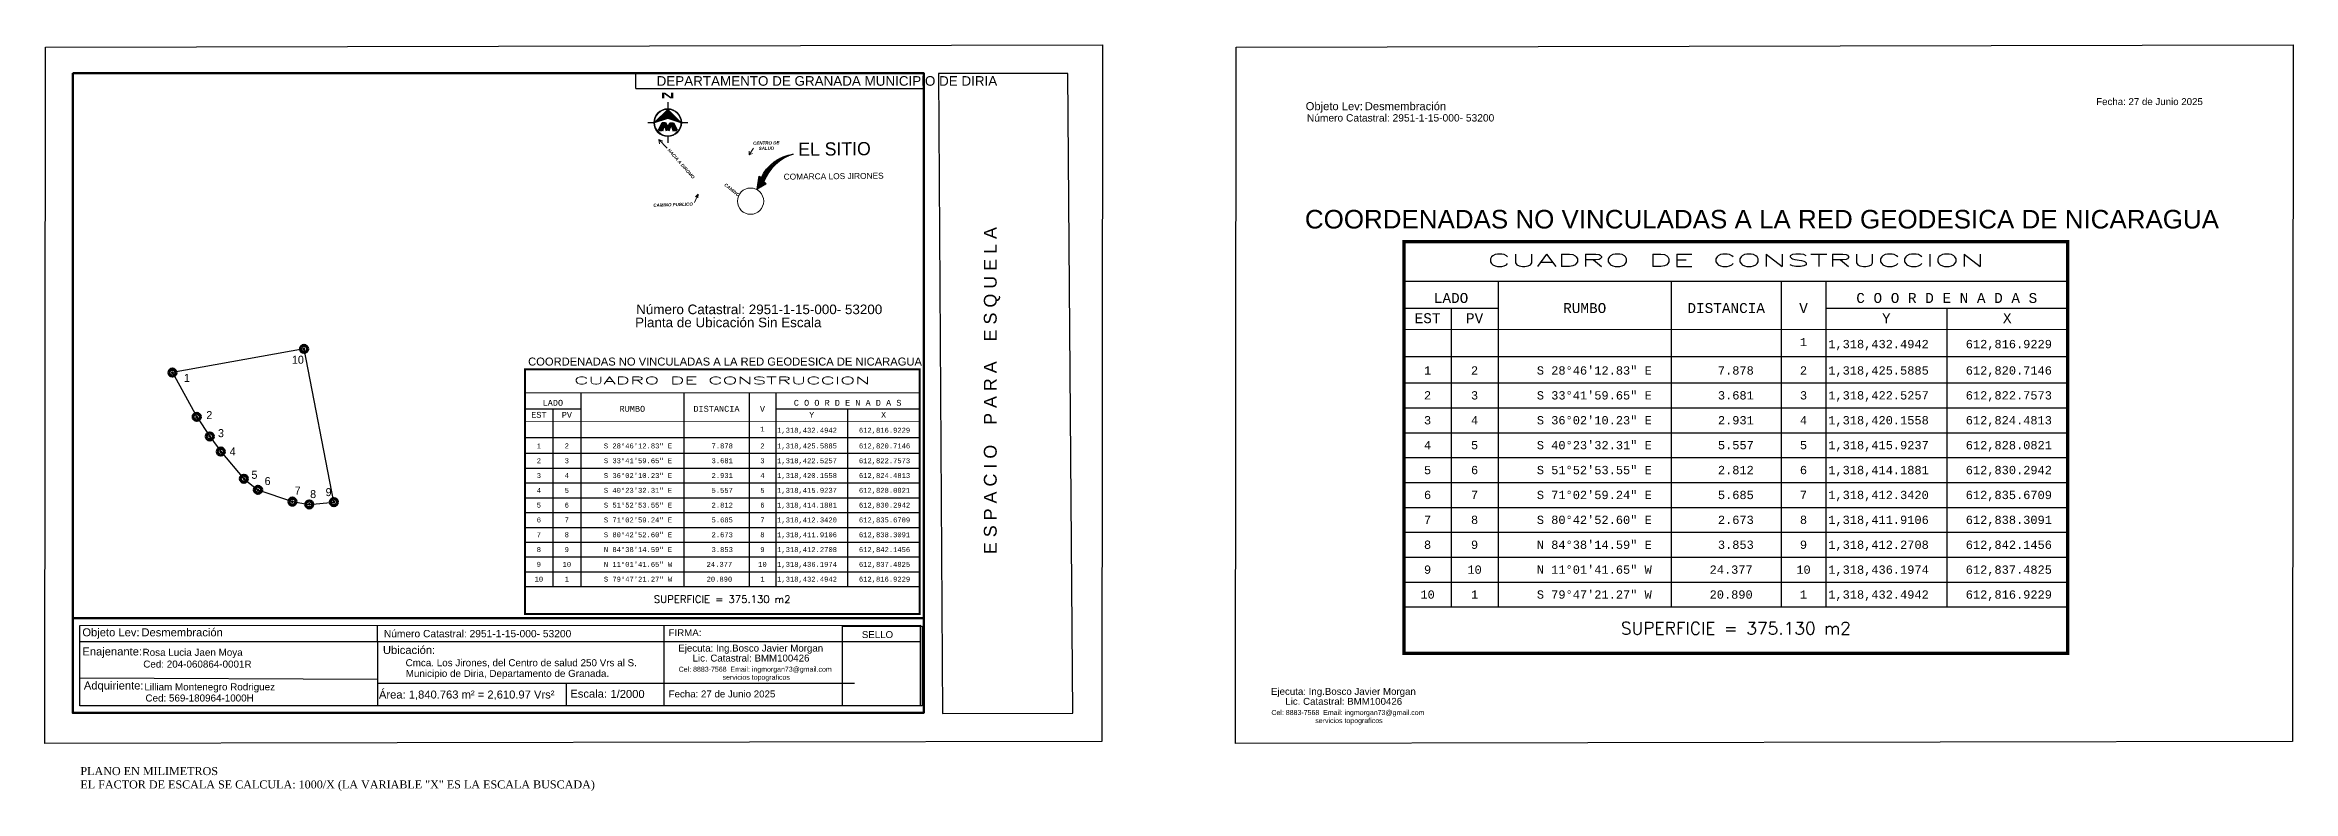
# Model space of a CAD drawing. Header units: millimetres. Extents: x 612490 to 613595, y 1318367 to 1318600.
# Drawn here: x 612893 to 613595, y 1318367 to 1318600 of the extents above; entities that cross this region are included whole.
import ezdxf
from ezdxf.enums import TextEntityAlignment as Align

# ---------------------------------------------------------------- set-up
doc = ezdxf.new("R2010")
doc.units = ezdxf.units.MM
doc.header["$PDMODE"] = 32
doc.header["$PDSIZE"] = 2.5
for name, color, linetype in [('0 - TEXTO', 5, 'Continuous'), ('2', 7, 'Continuous'), ('CVL_CUADCON', 1, 'Continuous'), ('CVL_CUADCON_LIN', 8, 'Continuous'), ('CVL_CUADCON_TIT', 1, 'Continuous'), ('CVL_CUADCON_TX', 2, 'Continuous'), ('NORTE', 1, 'Continuous'), ('TEXTOS', 2, 'Continuous')]:
    doc.layers.add(name, color=color, linetype=linetype)
doc.styles.add('HECTOR LOPEZ', font='arial.ttf')
doc.styles.add('HUECA1', font='HUECA1.shx')
doc.styles.add('LOPEZ', font='TCCM____.TTF')
doc.styles.add('MONOTXT4', font='Monotxt4.shx')
doc.styles.get("Standard").update_dxf_attribs({"font": 'arial.ttf'})
doc.styles.add('Style-ENGINEERING', font='ENGINEERING.shx')

msp = doc.modelspace()

# ---------------------------------------------------------------- hatches: boundary and pattern name
at = {"lineweight": 30}
h = msp.add_hatch(color=5, dxfattribs=at)
h.dxf.hatch_style = 1
h.paths.add_polyline_path([(613085.992, 1318575.449), (613086.005, 1318575.495), (613086.648, 1318573.689), (613087.611, 1318573.689), (613088.237, 1318575.449), (613088.788, 1318573.689), (613090.057, 1318573.689), (613088.906, 1318575.864), (613087.785, 1318575.864), (613087.129, 1318574.603), (613086.447, 1318575.864), (613085.352, 1318575.864), (613084.202, 1318573.689), (613085.47, 1318573.689)])
at = {"lineweight": 30, "true_color": 0x2424ff}
h = msp.add_hatch(color=160, dxfattribs=at)
h.dxf.hatch_style = 1
h.paths.add_polyline_path([(613086.016, 1318575.139), (613086.666, 1318573.419), (613087.616, 1318573.419), (613088.232, 1318575.135), (613088.799, 1318573.247), (613090.057, 1318573.247), (613090.057, 1318573.689), (613088.788, 1318573.689), (613088.237, 1318575.449), (613087.611, 1318573.689), (613086.648, 1318573.689), (613086.005, 1318575.495), (613085.47, 1318573.689), (613084.202, 1318573.689), (613084.202, 1318573.247), (613085.46, 1318573.247)])
h = msp.add_hatch()
h.set_pattern_fill('ANGLE', scale=0.051604, angle=-37.239416)
h.set_pattern_definition([(322.76058, (612995.2751, 1318555.0392), (0.2181261, 0.2869604), [0.2621465, -0.098305]), (52.76058, (612995.2751, 1318555.0392), (-0.2869604, 0.2181261), [0.2621465, -0.098305])])
edge = h.paths.add_edge_path()
edge.add_arc((613130.519, 1318552.365), 14.369, 466.98092, 518.755504)
edge.add_line((613117.127, 1318557.571), (613117.839, 1318556.783))
edge.add_line((613117.839, 1318556.783), (613115.08, 1318555.154))
edge.add_line((613115.08, 1318555.154), (613115.671, 1318559.241))
edge.add_line((613115.671, 1318559.241), (613116.277, 1318558.522))
edge.add_arc((613127.947, 1318553.512), 12.699, 457.349206, 516.767212, ccw=False)
at = {"layer": 'TEXTOS'}
h = msp.add_hatch(color=7, dxfattribs=at)
h.dxf.hatch_style = 1
h.paths.add_polyline_path([(613087.143, 1318577.358), (613091.269, 1318575.955), (613087.148, 1318580.104), (613083.006, 1318575.969)])

# ---------------------------------------------------------------- linework, layer by layer
at = {"color": 7}
msp.add_line((613077.141, 1318586.574), (613167.141, 1318586.574), dxfattribs=at)
at = {"color": 5}
for p, q in [((613085.352, 1318575.864), (613086.447, 1318575.864)), ((613087.785, 1318575.864), (613088.906, 1318575.864)), ((613086.016, 1318575.139), (613085.46, 1318573.247)), ((613086.005, 1318575.495), (613085.47, 1318573.689)), ((613086.648, 1318573.689), (613086.005, 1318575.495)), ((613086.016, 1318575.139), (613086.666, 1318573.419)), ((613087.611, 1318573.689), (613086.648, 1318573.689)), ((613088.237, 1318575.449), (613087.611, 1318573.689)), ((613087.616, 1318573.419), (613088.232, 1318575.135)), ((613088.232, 1318575.135), (613088.799, 1318573.247)), ((613088.788, 1318573.689), (613088.237, 1318575.449))]:
    msp.add_line(p, q, dxfattribs=at)
at = {"color": 7, "lineweight": 13}
for p, q in [((613112.624, 1318565.935), (613112.531, 1318567.007)), ((613113.882, 1318567.975), (613112.624, 1318565.935)), ((613112.624, 1318565.935), (613113.624, 1318566.333)), ((613095.47, 1318550.961), (613096.607, 1318553.608)), ((613096.607, 1318553.608), (613095.815, 1318552.798)), ((613096.65, 1318553.588), (613096.548, 1318552.46))]:
    msp.add_line(p, q, dxfattribs=at)
for p, q in [((613085.887, 1318418.935), (613085.887, 1318393.77)), ((612903.477, 1318413.897), (613074.626, 1318413.897)), ((612996.503, 1318413.894), (612996.503, 1318393.763)), ((613074.626, 1318413.897), (613165.976, 1318413.897)), ((612903.477, 1318402.492), (612996.503, 1318402.119)), ((613055.388, 1318400.849), (613055.388, 1318393.893))]:
    msp.add_line(p, q)
at = {"color": 4}
for points in [[(612892.706, 1318599.553), (613222.924, 1318600.212), (613222.792, 1318382.661), (612892.574, 1318382.002)], [(613264.678, 1318599.553), (613594.897, 1318600.212), (613594.765, 1318382.661), (613264.547, 1318382.002)]]:
    msp.add_lwpolyline(points, close=True, dxfattribs=at)
at = {"color": 7, "lineweight": 50}
msp.add_lwpolyline([(612901.263, 1318591.448), (613167.141, 1318591.448), (613167.141, 1318391.565), (612901.263, 1318391.565)], close=True, dxfattribs=at)
at = {"color": 7}
for points in [[(613077.141, 1318586.574), (613077.141, 1318591.448)], [(613172.971, 1318391.418), (613213.662, 1318391.506), (613212.179, 1318591.323), (613171.679, 1318591.323), (613172.971, 1318391.418)]]:
    msp.add_lwpolyline(points, dxfattribs=at)
at = {"color": 5}
for points in [[(613086.447, 1318575.864), (613085.352, 1318575.864), (613084.202, 1318573.689), (613085.47, 1318573.689), (613086.005, 1318575.495), (613086.648, 1318573.689), (613087.611, 1318573.689)], [(613085.992, 1318575.449), (613085.47, 1318573.689), (613084.202, 1318573.689), (613085.352, 1318575.864), (613086.447, 1318575.864), (613087.129, 1318574.603), (613087.785, 1318575.864), (613088.906, 1318575.864), (613090.057, 1318573.689), (613088.788, 1318573.689), (613088.237, 1318575.449), (613087.611, 1318573.689), (613086.648, 1318573.689), (613086.005, 1318575.495)], [(613087.129, 1318574.603), (613087.785, 1318575.864)], [(613087.811, 1318575.864), (613088.906, 1318575.864), (613090.057, 1318573.689), (613088.788, 1318573.689)], [(613088.237, 1318575.449), (613087.611, 1318573.689), (613086.648, 1318573.689)]]:
    msp.add_lwpolyline(points, dxfattribs=at)
at = {"color": 7, "lineweight": 13}
msp.add_lwpolyline([(613086.952, 1318567.944), (613084.398, 1318570.654), (613084.558, 1318569.378), (613084.398, 1318570.654), (613085.589, 1318570.164)], dxfattribs=at)
at = {"color": 7}
msp.add_lwpolyline([(613126.363, 1318566.12, 0.2298324), (613117.168, 1318557.584), (613117.88, 1318556.795), (613115.121, 1318555.167), (613115.712, 1318559.253), (613116.318, 1318558.534, -0.2652293), (613126.363, 1318566.12, 60.5978344)], format="xyb", dxfattribs=at)
at = {"lineweight": 50}
msp.add_lwpolyline([(613167.141, 1318391.565), (612901.263, 1318391.565), (612901.263, 1318421.13), (613167.141, 1318421.13)], close=True, dxfattribs=at)
msp.add_lwpolyline([(613165.976, 1318393.782), (612903.477, 1318393.742), (612903.477, 1318418.907), (613165.976, 1318418.947)], close=True)
msp.add_lwpolyline([(612996.503, 1318413.894), (612996.502, 1318418.921)])
at = {"color": 7, "lineweight": 30, "elevation": 0.007}
msp.add_lwpolyline([(613141.773, 1318418.648), (613166.66, 1318418.648), (613166.66, 1318393.792), (613141.773, 1318393.792)], close=True, dxfattribs=at)
at = {"lineweight": 15}
msp.add_circle((613113.019, 1318551.424), 4.093, dxfattribs=at)
at = {"color": 7, "lineweight": 30}
for centre in [(612973.506, 1318505.279), (612932.386, 1318497.872), (612939.97, 1318484.061), (612944.055, 1318477.935), (612947.503, 1318473.196), (612954.705, 1318464.731), (612959.129, 1318461.26), (612969.882, 1318457.568), (612975.159, 1318456.705), (612982.832, 1318457.425)]:
    msp.add_circle(centre, 0.796, dxfattribs=at)
at = {"color": 7, "lineweight": 50}
for p in [(612973.506, 1318505.279), (612932.386, 1318497.872), (612939.97, 1318484.061), (612944.055, 1318477.935), (612947.503, 1318473.196), (612954.705, 1318464.731), (612959.129, 1318461.26), (612969.882, 1318457.568), (612975.159, 1318456.705), (612982.832, 1318457.425)]:
    msp.add_point(p, dxfattribs=at)
at = {"layer": '2'}
msp.add_line((612996.503, 1318400.849), (613145.519, 1318400.849), dxfattribs=at)
at = {"layer": 'CVL_CUADCON', "color": 1, "linetype": 'Continuous', "flags": 128}
for points, const_width in [([(613317.179, 1318538.729), (613524.487, 1318538.729), (613524.487, 1318410.24), (613317.179, 1318410.24)], 1.037), ([(613042.514, 1318498.872), (613165.801, 1318498.872), (613165.801, 1318422.459), (613042.514, 1318422.459)], 0.617)]:
    msp.add_lwpolyline(points, close=True, dxfattribs=dict(at, const_width=const_width))
for points, const_width in [([(613317.179, 1318526.418), (613524.487, 1318526.418)], 0.389), ([(613317.179, 1318511.337), (613524.487, 1318511.337)], 0.389), ([(613042.514, 1318491.551), (613165.801, 1318491.551)], 0.231), ([(613042.514, 1318482.582), (613165.801, 1318482.582)], 0.231), ([(613042.514, 1318431.041), (613165.801, 1318431.041)], 0.231), ([(613317.179, 1318424.671), (613524.487, 1318424.671)], 0.389)]:
    msp.add_lwpolyline(points, dxfattribs=dict(at, const_width=const_width))
at = {"layer": 'CVL_CUADCON_LIN', "color": 8, "linetype": 'Continuous'}
for p, q in [((613346.547, 1318526.418), (613346.547, 1318424.671)), ((613400.649, 1318526.418), (613400.649, 1318424.671)), ((613434.978, 1318526.418), (613434.978, 1318424.671)), ((613448.939, 1318526.418), (613448.939, 1318424.671)), ((613317.179, 1318518.051), (613346.547, 1318518.051)), ((613331.851, 1318518.051), (613331.851, 1318424.671)), ((613448.939, 1318518.051), (613524.487, 1318518.051)), ((613486.713, 1318518.051), (613486.713, 1318424.671)), ((613317.179, 1318502.899), (613524.487, 1318502.899)), ((613059.979, 1318491.551), (613059.979, 1318431.041)), ((613092.154, 1318491.551), (613092.154, 1318431.041)), ((613112.569, 1318491.551), (613112.569, 1318431.041)), ((613120.872, 1318491.551), (613120.872, 1318431.041)), ((613317.179, 1318494.661), (613524.487, 1318494.661)), ((613042.514, 1318486.574), (613059.979, 1318486.574)), ((613051.24, 1318486.574), (613051.24, 1318431.041)), ((613120.872, 1318486.574), (613165.801, 1318486.574)), ((613143.337, 1318486.574), (613143.337, 1318431.041)), ((613317.179, 1318486.884), (613524.487, 1318486.884)), ((613042.514, 1318477.564), (613165.801, 1318477.564)), ((613317.179, 1318479.108), (613524.487, 1318479.108)), ((613042.514, 1318472.665), (613165.801, 1318472.665)), ((613317.179, 1318471.331), (613524.487, 1318471.331)), ((613042.514, 1318468.04), (613165.801, 1318468.04)), ((613042.514, 1318463.415), (613165.801, 1318463.415)), ((613317.179, 1318463.554), (613524.487, 1318463.554)), ((613042.514, 1318458.79), (613165.801, 1318458.79)), ((613042.514, 1318454.165), (613165.801, 1318454.165)), ((613042.514, 1318449.54), (613165.801, 1318449.54)), ((613317.179, 1318455.778), (613524.487, 1318455.778)), ((613042.514, 1318444.916), (613165.801, 1318444.916)), ((613317.179, 1318448.001), (613524.487, 1318448.001)), ((613042.514, 1318440.291), (613165.801, 1318440.291)), ((613042.514, 1318435.666), (613165.801, 1318435.666)), ((613317.179, 1318440.224), (613524.487, 1318440.224)), ((613042.514, 1318431.041), (613165.801, 1318431.041)), ((613317.179, 1318432.448), (613524.487, 1318432.448)), ((613317.179, 1318424.671), (613524.487, 1318424.671))]:
    msp.add_line(p, q, dxfattribs=at)
at = {"layer": 'CVL_CUADCON_TIT', "color": 3, "lineweight": 18, "ltscale": 0.5, "flags": 128}
msp.add_lwpolyline([(612982.832, 1318457.425), (612973.506, 1318505.279), (612932.386, 1318497.872), (612939.97, 1318484.061), (612944.055, 1318477.935), (612947.503, 1318473.196), (612954.705, 1318464.731), (612959.129, 1318461.26), (612969.882, 1318457.568), (612975.159, 1318456.705), (612982.832, 1318457.425)], dxfattribs=at)
at = {"layer": 'CVL_CUADCON_TIT'}
msp.add_lwpolyline([(612973.506, 1318505.279), (612932.386, 1318497.872), (612939.97, 1318484.061), (612944.055, 1318477.935), (612947.503, 1318473.196), (612954.705, 1318464.731), (612959.129, 1318461.26), (612969.882, 1318457.568), (612975.159, 1318456.705), (612982.832, 1318457.425)], close=True, dxfattribs=at)
msp.add_lwpolyline([(612973.506, 1318505.279), (612932.386, 1318497.872), (612939.97, 1318484.061), (612944.055, 1318477.935), (612947.503, 1318473.196), (612954.705, 1318464.731), (612959.129, 1318461.26), (612969.882, 1318457.568), (612975.159, 1318456.705), (612982.832, 1318457.425)], close=True, dxfattribs=at)
msp.add_lwpolyline([(612973.506, 1318505.279), (612932.386, 1318497.872), (612939.97, 1318484.061), (612944.055, 1318477.935), (612947.503, 1318473.196), (612954.705, 1318464.731), (612959.129, 1318461.26), (612969.882, 1318457.568), (612975.159, 1318456.705), (612982.832, 1318457.425)], close=True, dxfattribs=at)
msp.add_lwpolyline([(612973.506, 1318505.279), (612932.386, 1318497.872), (612939.97, 1318484.061), (612944.055, 1318477.935), (612947.503, 1318473.196), (612954.705, 1318464.731), (612959.129, 1318461.26), (612969.882, 1318457.568), (612975.159, 1318456.705), (612982.832, 1318457.425)], close=True, dxfattribs=at)
at = {"layer": 'NORTE', "color": 0}
for p, q in [((613080.877, 1318575.969), (613082.793, 1318575.969)), ((613087.142, 1318582.297, -0.004), (613087.142, 1318580.317, -0.001)), ((613091.49, 1318575.969), (613093.406, 1318575.969)), ((613087.141, 1318571.621), (613087.141, 1318569.641, 0.003))]:
    msp.add_line(p, q, dxfattribs=at)
at = {"layer": 'NORTE', "color": 0, "lineweight": 13}
msp.add_circle((613087.141, 1318575.969), 4.135, dxfattribs=at)
at = {"layer": 'TEXTOS', "color": 7, "elevation": 0.004}
msp.add_lwpolyline([(613087.148, 1318580.104), (613083.006, 1318575.969), (613087.143, 1318577.358), (613091.269, 1318575.955), (613087.148, 1318580.104)], dxfattribs=at)
for points in [[(613087.148, 1318579.964), (613083.374, 1318576.197), (613087.143, 1318577.462), (613090.903, 1318576.183)], [(613087.148, 1318579.825), (613083.742, 1318576.424), (613087.143, 1318577.566), (613090.536, 1318576.412)], [(613087.148, 1318579.685), (613084.109, 1318576.652), (613087.143, 1318577.67), (613090.17, 1318576.641)], [(613087.147, 1318579.545), (613084.477, 1318576.88), (613087.143, 1318577.774), (613089.804, 1318576.87)], [(613087.147, 1318579.405), (613084.845, 1318577.107), (613087.144, 1318577.879), (613089.437, 1318577.099)], [(613087.147, 1318579.265), (613085.213, 1318577.335), (613087.144, 1318577.983), (613089.071, 1318577.328)], [(613087.146, 1318579.126), (613085.58, 1318577.562), (613087.144, 1318578.087), (613088.705, 1318577.556)], [(613087.146, 1318578.986), (613085.948, 1318577.79), (613087.144, 1318578.191), (613088.338, 1318577.785)], [(613087.146, 1318578.846), (613086.316, 1318578.017), (613087.144, 1318578.295), (613087.972, 1318578.014)], [(613087.145, 1318578.706), (613086.683, 1318578.245), (613087.145, 1318578.4), (613087.605, 1318578.243)], [(613087.145, 1318578.616), (613086.92, 1318578.391), (613087.145, 1318578.467), (613087.369, 1318578.39)]]:
    msp.add_lwpolyline(points, close=True, dxfattribs=at)
at = {"layer": 'TEXTOS', "color": 0, "lineweight": 13}
msp.add_circle((613087.141, 1318575.969), 4.348, dxfattribs=at)

# ---------------------------------------------------------------- texts
at = {"color": 7, "lineweight": 50}
msp.add_text('DEPARTAMENTO DE GRANADA MUNICIPIO DE DIRIA', height=3, dxfattribs=at).set_placement((613083.67, 1318587.477))
at = {"color": 7, "lineweight": 50, "style": 'HECTOR LOPEZ'}
for s, height, p in [('Objeto Lev:', 2.5, (613286.45, 1318579.845)), ('Desmembración ', 2.5, (613304.905, 1318579.841)), ('Planta de Ubicación Sin Escala', 3, (613076.932, 1318512.048)), ('Objeto Lev:', 2.5, (612904.26, 1318415.507)), ('Desmembración ', 2.5, (612922.715, 1318415.502)), ('Enajenante: ', 2.5, (612904.261, 1318409.53)), ('Rosa Lucia Jaen Moya  ', 2.2, (612923.075, 1318409.411)), ('Ubicación:', 2.5, (612998.171, 1318409.986)), ('Cmca. Los Jirones, del Centro de salud 250 Vrs al S.', 2.2, (613005.238, 1318406.157)), ('Adquiriente:', 2.5, (612904.723, 1318398.894)), ('Lilliam Montenegro Rodriguez  ', 2.2, (612923.627, 1318398.629)), ('                  Municipio de Diria, Departamento de Granada.  ', 2.2, (612989.921, 1318402.824)), ('Área: 1,840.763 m² = 2,610.97 Vrs² ', 2.5, (612996.913, 1318396.075, -0.007)), ('Escala:', 2.5, (613056.705, 1318396.342)), ('1/2000', 2.5, (613069.235, 1318396.251))]:
    msp.add_text(s, height=height, dxfattribs=at).set_placement(p)
at = {"color": 5, "lineweight": 25, "style": 'LOPEZ'}
msp.add_text('EL SITIO', height=4.1181, rotation=0.52199, dxfattribs=at).set_placement((613127.93, 1318565.59))
at = {"color": 7, "lineweight": 30, "style": 'HECTOR LOPEZ'}
msp.add_text('COMARCA LOS JIRONES', height=1.86291, rotation=0.565506, dxfattribs=at).set_placement((613123.362, 1318558.138))
at = {"color": 7, "lineweight": 30, "style": 'LOPEZ'}
for s, p in [('10', (612969.735, 1318499.901)), ('1', (612935.987, 1318494.214)), ('2', (612942.981, 1318482.606)), ('3', (612946.635, 1318476.966)), ('4', (612950.283, 1318471.242)), ('5', (612957.085, 1318463.952)), ('6', (612961.193, 1318462.003)), ('7', (612970.593, 1318459.026)), ('8', (612975.419, 1318457.933)), ('9', (612980.247, 1318458.551))]:
    msp.add_text(s, height=2.5, dxfattribs=at).set_placement(p, align=Align.BOTTOM_LEFT)
at = {"color": 7, "lineweight": 25, "insert": (613084.936, 1318585.308), "char_height": 1.74639, "attachment_point": 1}
msp.add_mtext('{\\fBaskerville Old Face|b1|i0|c0|p18;\\W2.6;\\T2.05;N}', dxfattribs=at)
at = {"attachment_point": 1, "style": 'Style-ENGINEERING'}
for s, insert, char_height, width in [('{\\fArial|b0|i0|c0|p34;Fecha: 27 de Junio 2025}', (613533.401, 1318583.604, 0.007), 2.16652, 84.89735), ('{\\fArial|b0|i0|c0|p34;Número Catastral: 2951-1-15-000- 53200}', (613286.795, 1318578.589), 2.28556, 112.12805), ('{\\fArial|b0|i0|c0|p34;Número Catastral: 2951-1-15-000- 53200}', (612998.44, 1318417.491), 2.28556, 112.12805), ('{\\fArial|b0|i0|c0|p34;FIRMA:}', (613087.41, 1318417.727, 0.007), 2.16652, 84.89735), ('{\\fArial|b0|i0|c0|p34;SELLO}', (613147.777, 1318417.129), 2.16652, 84.89735), ('{\\fArial|b0|i0|c0|p34;Ejecuta: Ing.Bosco Javier Morgan}', (613090.434, 1318412.904, 0.007), 2.16652, 84.89735), ('{\\fArial|b0|i0|c0|p34;Lic. Catastral: BMM100426}', (613094.901, 1318409.795, 0.007), 2.16652, 84.89735), ('{\\fArial|b0|i0|c0|p34;Fecha: 27 de Junio 2025}', (613087.43, 1318398.587, 0.007), 2.16652, 84.89735), ('{\\fArial|b0|i0|c0|p34;Ejecuta: Ing.Bosco Javier Morgan}', (613275.603, 1318399.382), 2.16652, 84.89735), ('{\\fArial|b0|i0|c0|p34;Lic. Catastral: BMM100426}', (613280.069, 1318396.274), 2.16652, 84.89735)]:
    msp.add_mtext(s, dxfattribs=dict(at, insert=insert, char_height=char_height, width=width))
at = {"color": 7, "lineweight": 50, "char_height": 1, "attachment_point": 5}
for s, insert, width, rotation in [('{\\fArial|b1|i1|c0|p34;CENTRO DE SALUD}', (613117.939, 1318568.766), 9.14048, 1.01416), ('{\\fArial|b1|i1|c0|p34;HACIA A DIROMO}', (613091.329, 1318563.136), 13.35327, 311.129579), ('{\\fArial|b1|i1|c0|p34;CAMINO }', (613107.208, 1318554.947), 6.66991, 321.277275), ('{\\fArial|b1|i1|c0|p34;CAMINO PUBLICO}', (613088.786, 1318550.324), 13.29278, 1.787634)]:
    msp.add_mtext(s, dxfattribs=dict(at, insert=insert, width=width, rotation=rotation))
at = {"color": 7, "lineweight": 50, "insert": (613185.904, 1318417.036, -17.65), "char_height": 4, "width": 130.54939, "attachment_point": 1, "rotation": 90, "style": 'Style-ENGINEERING'}
msp.add_mtext('\\pi24.14048,t56.88384;{\\fArial|b0|i0|c0|p34;E S P A C I O    P A R A    E S Q U E L A}', dxfattribs=at)
at = {"color": 7, "lineweight": 50, "attachment_point": 1, "style": 'HECTOR LOPEZ'}
for s, insert, char_height, width in [('{\\fArial|b0|i0|c0|p34;Número Catastral: 2951-1-15-000- 53200}', (613077.282, 1318519.13), 3, 112.12805), ('Ced: 204-060864-0001R', (612923.287, 1318407.935), 2.2, 35.44967)]:
    msp.add_mtext(s, dxfattribs=dict(at, insert=insert, char_height=char_height, width=width))
at = {"color": 1, "char_height": 1.56559, "width": 84.89735, "attachment_point": 1, "style": 'Style-ENGINEERING'}
for insert in [(613090.559, 1318406.013, 0.007), (613275.727, 1318392.491)]:
    msp.add_mtext('{\\fArial|b0|i0|c0|p34;Cel: 8883-7568  Email: ingmorgan73@gmail.com}', dxfattribs=dict(at, insert=insert))
at = {"color": 5, "char_height": 1.56559, "width": 84.89735, "attachment_point": 1, "style": 'Style-ENGINEERING'}
for insert in [(613104.272, 1318403.497, 0.007), (613289.441, 1318389.976)]:
    msp.add_mtext('{\\fArial|b0|i0|c0|p34;servicios topograficos}', dxfattribs=dict(at, insert=insert))
at = {"color": 7, "lineweight": 50, "insert": (612923.971, 1318397.338), "char_height": 2.2, "attachment_point": 1, "style": 'HECTOR LOPEZ'}
msp.add_mtext('Ced: 569-180964-1000H', dxfattribs=at)
at = {"color": 3, "lineweight": 50, "insert": (612903.64, 1318378.831, 0.007), "char_height": 2.5, "attachment_point": 1, "style": 'HECTOR LOPEZ'}
msp.add_mtext_dynamic_manual_height_columns('{\\fBook Antiqua|b0|i0|c0|p18;\\PPLANO EN MILIMETROS\\PEL FACTOR DE ESCALA SE CALCULA: 1000/X (LA VARIABLE "X" ES LA ESCALA BUSCADA)}', width=262.85, gutter_width=12.5, heights=[0], dxfattribs=at)
at = {"layer": '0 - TEXTO', "transparency": 33554687}
for height, p in [(5.80318, (613428.978, 1318542.891)), (2.5, (613105.035, 1318500.075))]:
    msp.add_text('COORDENADAS NO VINCULADAS A LA RED GEODESICA DE NICARAGUA', height=height, dxfattribs=at).set_placement(p, align=Align.CENTER)
at = {"layer": 'CVL_CUADCON_TIT', "color": 1, "style": 'HUECA1', "width": 1.758658}
for height, p, p2 in [(3.88833, (613343.102, 1318531.03), (613498.565, 1318531.03)), (2.31241, (613057.93, 1318494.293), (613150.385, 1318494.293))]:
    msp.add_text('CUADRO DE CONSTRUCCION', height=height, dxfattribs=at).set_placement(p, p2, align=Align.FIT)
at = {"layer": 'CVL_CUADCON_TIT', "color": 1, "style": 'MONOTXT4'}
for s, height, p in [('LADO', 3.1107, (613331.851, 1318519.629)), ('C O O R D E N A D A S', 3.11067, (613486.711, 1318519.629)), ('EST', 3.1107, (613324.515, 1318513.315)), ('PV', 3.1107, (613339.213, 1318513.315)), ('Y', 3.111, (613467.839, 1318513.315)), ('X', 3.111, (613505.608, 1318513.315)), ('EST', 1.8499, (613046.877, 1318483.758)), ('LADO', 1.8499, (613051.24, 1318487.513)), ('PV', 1.8499, (613055.618, 1318483.758)), ('C O O R D E N A D A S', 1.84992, (613143.335, 1318487.513)), ('Y', 1.85, (613132.112, 1318483.758)), ('X', 1.85, (613154.573, 1318483.758))]:
    msp.add_text(s, height=height, dxfattribs=at).set_placement(p, align=Align.CENTER)
at = {"layer": 'CVL_CUADCON_TIT', "color": 1}
for s, height, style, p in [('RUMBO', 3.1107, 'MONOTXT4', (613373.612, 1318518.043)), ('DISTANCIA', 3.1107, 'MONOTXT4', (613417.809, 1318518.043)), ('V', 3.111, 'MONOTXT4', (613441.969, 1318518.043)), ('RUMBO', 1.8499, 'MONOTXT4', (613076.075, 1318486.57)), ('DISTANCIA', 1.8499, 'MONOTXT4', (613102.359, 1318486.57)), ('V', 1.85, 'MONOTXT4', (613116.727, 1318486.57)), ('SUPERFICIE = 375.130 m2', 2.31241, 'HUECA1', (613104.158, 1318427.084)), ('SUPERFICIE = 375.130 m2', 3.88833, 'HUECA1', (613420.833, 1318418.017))]:
    msp.add_text(s, height=height, dxfattribs=dict(at, style=style)).set_placement(p, align=Align.MIDDLE)
at = {"layer": 'CVL_CUADCON_TX', "color": 2, "style": 'MONOTXT4'}
for s, height, p in [('1', 2.592, (613441.959, 1318506.139)), ('1', 2.592, (613324.515, 1318497.253)), ('2', 2.592, (613339.199, 1318497.253)), ('2', 2.592, (613441.959, 1318497.253)), ('2', 2.592, (613324.515, 1318489.476)), ('3', 2.592, (613339.199, 1318489.476)), ('3', 2.592, (613441.959, 1318489.476)), ('3', 2.592, (613324.515, 1318481.7)), ('4', 2.592, (613339.199, 1318481.7)), ('4', 2.592, (613441.959, 1318481.7)), ('1', 1.542, (613116.721, 1318479.491)), ('2', 1.542, (613046.877, 1318469.581)), ('1', 1.542, (613046.877, 1318474.206)), ('3', 1.542, (613055.609, 1318469.581)), ('2', 1.542, (613055.609, 1318474.206)), ('3', 1.542, (613116.721, 1318469.581)), ('2', 1.542, (613116.721, 1318474.206)), ('4', 2.592, (613324.515, 1318473.923)), ('5', 2.592, (613339.199, 1318473.923)), ('5', 2.592, (613441.959, 1318473.923)), ('3', 1.542, (613046.877, 1318464.957)), ('4', 1.542, (613055.609, 1318464.957)), ('4', 1.542, (613116.721, 1318464.957)), ('5', 2.592, (613324.515, 1318466.146)), ('6', 2.592, (613339.199, 1318466.146)), ('6', 2.592, (613441.959, 1318466.146)), ('4', 1.542, (613046.877, 1318460.332)), ('5', 1.542, (613046.877, 1318455.707)), ('5', 1.542, (613055.609, 1318460.332)), ('6', 1.542, (613055.609, 1318455.707)), ('5', 1.542, (613116.721, 1318460.332)), ('6', 1.542, (613116.721, 1318455.707)), ('6', 2.592, (613324.515, 1318458.37)), ('7', 2.592, (613339.199, 1318458.37)), ('7', 2.592, (613441.959, 1318458.37)), ('6', 1.542, (613046.877, 1318451.082)), ('7', 1.542, (613055.609, 1318451.082)), ('7', 1.542, (613116.721, 1318451.082)), ('7', 2.592, (613324.515, 1318450.593)), ('8', 2.592, (613339.199, 1318450.593)), ('8', 2.592, (613441.959, 1318450.593)), ('8', 1.542, (613046.877, 1318441.832)), ('7', 1.542, (613046.877, 1318446.457)), ('8', 1.542, (613055.609, 1318446.457)), ('9', 1.542, (613055.609, 1318441.832)), ('8', 1.542, (613116.721, 1318446.457)), ('9', 1.542, (613116.721, 1318441.832)), ('8', 2.592, (613324.515, 1318442.816)), ('9', 2.592, (613339.199, 1318442.816)), ('9', 2.592, (613441.959, 1318442.816)), ('9', 1.542, (613046.877, 1318437.208)), ('10', 1.5416, (613055.609, 1318437.208)), ('10', 1.5416, (613116.721, 1318437.208)), ('9', 2.592, (613324.515, 1318435.04)), ('10', 2.5922, (613339.199, 1318435.04)), ('10', 2.5922, (613441.959, 1318435.04)), ('10', 1.5416, (613046.877, 1318432.583)), ('1', 1.542, (613055.609, 1318432.583)), ('1', 1.542, (613116.721, 1318432.583)), ('10', 2.5922, (613324.515, 1318427.263)), ('1', 2.592, (613339.199, 1318427.263)), ('1', 2.592, (613441.959, 1318427.263))]:
    msp.add_text(s, height=height, dxfattribs=at).set_placement(p, align=Align.CENTER)
for s, height, p in [('1,318,432.4942', 2.59222, (613449.694, 1318505.491)), ('612,816.9229', 2.59222, (613492.647, 1318505.491)), ('S 28%%d46\'12.83" E', 2.59222, (613358.655, 1318497.253)), ('7.878', 2.5922, (613415.217, 1318497.253)), ('1,318,425.5885', 2.59222, (613449.694, 1318497.253)), ('612,820.7146', 2.59222, (613492.647, 1318497.253)), ('S 33%%d41\'59.65" E', 2.59222, (613358.655, 1318489.476)), ('3.681', 2.5922, (613415.217, 1318489.476)), ('1,318,422.5257', 2.59222, (613449.694, 1318489.476)), ('612,822.7573', 2.59222, (613492.647, 1318489.476)), ('S 36%%d02\'10.23" E', 2.59222, (613358.655, 1318481.7)), ('2.931', 2.5922, (613415.217, 1318481.7)), ('1,318,420.1558', 2.59222, (613449.694, 1318481.7)), ('612,824.4813', 2.59222, (613492.647, 1318481.7)), ('1,318,432.4942', 1.5416, (613121.321, 1318479.105)), ('612,816.9229', 1.5416, (613146.865, 1318479.105)), ('S 28%%d46\'12.83" E', 1.5416, (613067.18, 1318474.206)), ('S 33%%d41\'59.65" E', 1.5416, (613067.18, 1318469.581)), ('3.681', 1.5416, (613100.818, 1318469.581)), ('7.878', 1.5416, (613100.818, 1318474.206)), ('1,318,425.5885', 1.5416, (613121.321, 1318474.206)), ('1,318,422.5257', 1.5416, (613121.321, 1318469.581)), ('612,820.7146', 1.5416, (613146.865, 1318474.206)), ('612,822.7573', 1.5416, (613146.865, 1318469.581)), ('S 40%%d23\'32.31" E', 2.59222, (613358.655, 1318473.923)), ('5.557', 2.5922, (613415.217, 1318473.923)), ('1,318,415.9237', 2.59222, (613449.694, 1318473.923)), ('612,828.0821', 2.59222, (613492.647, 1318473.923)), ('S 36%%d02\'10.23" E', 1.5416, (613067.18, 1318464.957)), ('2.931', 1.5416, (613100.818, 1318464.957)), ('1,318,420.1558', 1.5416, (613121.321, 1318464.957)), ('612,824.4813', 1.5416, (613146.865, 1318464.957)), ('S 51%%d52\'53.55" E', 2.59222, (613358.655, 1318466.146)), ('2.812', 2.5922, (613415.217, 1318466.146)), ('1,318,414.1881', 2.59222, (613449.694, 1318466.146)), ('612,830.2942', 2.59222, (613492.647, 1318466.146)), ('S 40%%d23\'32.31" E', 1.5416, (613067.18, 1318460.332)), ('S 51%%d52\'53.55" E', 1.5416, (613067.18, 1318455.707)), ('5.557', 1.5416, (613100.818, 1318460.332)), ('2.812', 1.5416, (613100.818, 1318455.707)), ('1,318,415.9237', 1.5416, (613121.321, 1318460.332)), ('1,318,414.1881', 1.5416, (613121.321, 1318455.707)), ('612,828.0821', 1.5416, (613146.865, 1318460.332)), ('612,830.2942', 1.5416, (613146.865, 1318455.707)), ('S 71%%d02\'59.24" E', 2.59222, (613358.655, 1318458.37)), ('5.685', 2.5922, (613415.217, 1318458.37)), ('1,318,412.3420', 2.59222, (613449.694, 1318458.37)), ('612,835.6709', 2.59222, (613492.647, 1318458.37)), ('S 71%%d02\'59.24" E', 1.5416, (613067.18, 1318451.082)), ('5.685', 1.5416, (613100.818, 1318451.082)), ('1,318,412.3420', 1.5416, (613121.321, 1318451.082)), ('612,835.6709', 1.5416, (613146.865, 1318451.082)), ('S 80%%d42\'52.60" E', 2.59222, (613358.655, 1318450.593)), ('2.673', 2.5922, (613415.217, 1318450.593)), ('1,318,411.9106', 2.59222, (613449.694, 1318450.593)), ('612,838.3091', 2.59222, (613492.647, 1318450.593)), ('S 80%%d42\'52.60" E', 1.5416, (613067.18, 1318446.457)), ('N 84%%d38\'14.59" E', 1.5416, (613067.18, 1318441.832)), ('3.853', 1.5416, (613100.818, 1318441.832)), ('2.673', 1.5416, (613100.818, 1318446.457)), ('1,318,411.9106', 1.5416, (613121.321, 1318446.457)), ('1,318,412.2708', 1.5416, (613121.321, 1318441.832)), ('612,838.3091', 1.5416, (613146.865, 1318446.457)), ('612,842.1456', 1.5416, (613146.865, 1318441.832)), ('N 84%%d38\'14.59" E', 2.59222, (613358.655, 1318442.816)), ('3.853', 2.5922, (613415.217, 1318442.816)), ('1,318,412.2708', 2.59222, (613449.694, 1318442.816)), ('612,842.1456', 2.59222, (613492.647, 1318442.816)), ('N 11%%d01\'41.65" W', 1.5416, (613067.18, 1318437.208)), ('24.377', 1.5416, (613099.276, 1318437.208)), ('1,318,436.1974', 1.5416, (613121.321, 1318437.208)), ('612,837.4825', 1.5416, (613146.865, 1318437.208)), ('N 11%%d01\'41.65" W', 2.59222, (613358.655, 1318435.04)), ('24.377', 2.5922, (613412.625, 1318435.04)), ('1,318,436.1974', 2.59222, (613449.694, 1318435.04)), ('612,837.4825', 2.59222, (613492.647, 1318435.04)), ('S 79%%d47\'21.27" W', 1.5416, (613067.18, 1318432.583)), ('20.890', 1.5416, (613099.276, 1318432.583)), ('1,318,432.4942', 1.5416, (613121.321, 1318432.583)), ('612,816.9229', 1.5416, (613146.865, 1318432.583)), ('S 79%%d47\'21.27" W', 2.59222, (613358.655, 1318427.263)), ('20.890', 2.5922, (613412.625, 1318427.263)), ('1,318,432.4942', 2.59222, (613449.694, 1318427.263)), ('612,816.9229', 2.59222, (613492.647, 1318427.263))]:
    msp.add_text(s, height=height, dxfattribs=at).set_placement(p)

doc.saveas('drawing.dxf')
